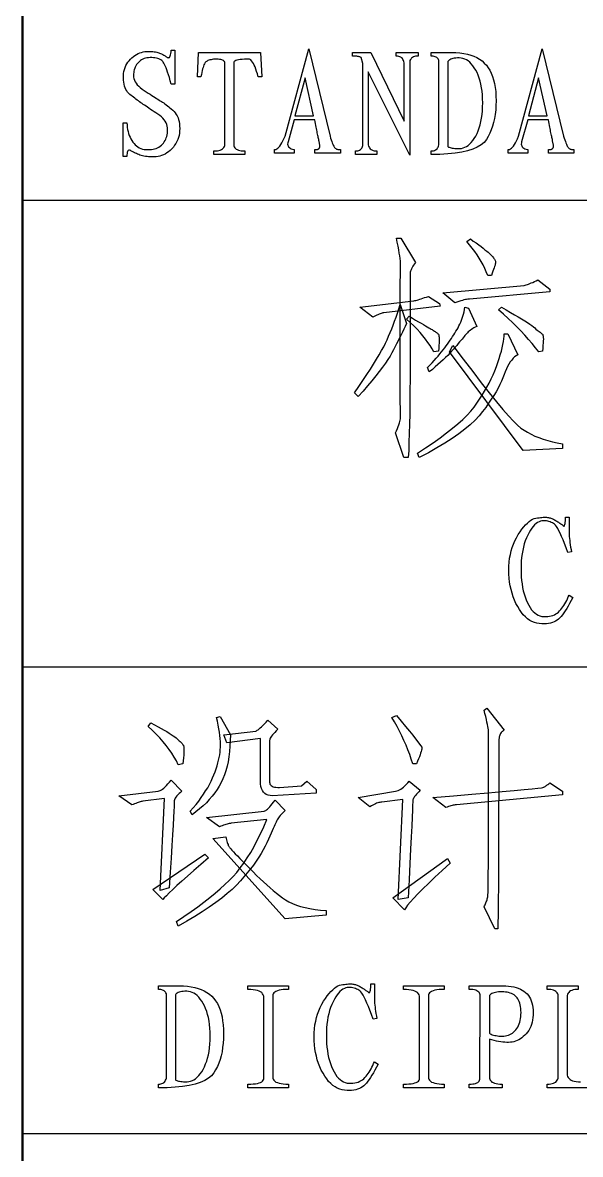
# Model space of a CAD drawing. Extents: x 0 to 420, y 0 to 297.
# Drawn here: x 235 to 242.16, y 16.74 to 31.29 of the extents above; entities that cross this region are included whole.
import ezdxf

# ---------------------------------------------------------------- set-up
doc = ezdxf.new("R2010")
doc.units = 0

msp = doc.modelspace()

# ---------------------------------------------------------------- linework, layer by layer
at = {"color": 7, "lineweight": 50}
msp.add_line((235, 5), (235, 47), dxfattribs=at)
at = {"color": 7, "lineweight": 25}
for p, q in [((303, 29), (235, 29)), ((303, 23), (235, 23)), ((303, 17), (235, 17))]:
    msp.add_line(p, q, dxfattribs=at)
for points in [[(236.915, 29.665), (236.895, 29.645), (236.874, 29.627), (236.852, 29.612), (236.83, 29.598), (236.808, 29.586), (236.785, 29.577), (236.762, 29.569), (236.738, 29.564), (236.714, 29.561), (236.689, 29.56), (236.664, 29.56), (236.641, 29.561), (236.618, 29.563), (236.597, 29.565), (236.577, 29.568), (236.557, 29.571), (236.539, 29.575), (236.521, 29.58), (236.505, 29.585), (236.49, 29.591), (236.475, 29.597), (236.462, 29.603), (236.449, 29.609), (236.437, 29.615), (236.425, 29.62), (236.415, 29.626), (236.405, 29.631), (236.396, 29.636), (236.388, 29.641), (236.38, 29.646), (236.374, 29.649), (236.367, 29.65), (236.362, 29.649), (236.357, 29.645), (236.352, 29.638), (236.348, 29.629), (236.344, 29.617), (236.342, 29.603), (236.339, 29.587), (236.337, 29.568), (236.29, 29.568), (236.29, 29.997), (236.337, 29.997), (236.34, 29.968), (236.343, 29.94), (236.348, 29.913), (236.354, 29.887), (236.361, 29.862), (236.369, 29.838), (236.379, 29.815), (236.39, 29.792), (236.402, 29.771), (236.415, 29.751), (236.43, 29.733), (236.446, 29.716), (236.462, 29.702), (236.48, 29.689), (236.498, 29.678), (236.518, 29.669), (236.539, 29.662), (236.56, 29.658), (236.583, 29.655), (236.607, 29.654), (236.631, 29.654), (236.653, 29.657), (236.675, 29.66), (236.695, 29.665), (236.714, 29.671), (236.732, 29.679), (236.75, 29.688), (236.766, 29.699), (236.781, 29.711), (236.794, 29.724), (236.807, 29.739), (236.818, 29.754), (236.828, 29.77), (236.837, 29.788), (236.844, 29.806), (236.85, 29.825), (236.855, 29.845), (236.858, 29.867), (236.86, 29.889), (236.861, 29.912), (236.86, 29.935), (236.856, 29.957), (236.85, 29.979), (236.841, 30), (236.83, 30.02), (236.816, 30.039), (236.8, 30.058), (236.781, 30.077), (236.76, 30.094), (236.736, 30.111), (236.711, 30.127), (236.688, 30.142), (236.665, 30.157), (236.643, 30.172), (236.622, 30.186), (236.603, 30.199), (236.584, 30.212), (236.566, 30.224), (236.549, 30.236), (236.533, 30.247), (236.517, 30.258), (236.501, 30.27), (236.486, 30.281), (236.47, 30.292), (236.455, 30.304), (236.439, 30.316), (236.423, 30.328), (236.408, 30.34), (236.392, 30.352), (236.376, 30.365), (236.362, 30.378), (236.348, 30.393), (236.336, 30.41), (236.326, 30.428), (236.317, 30.449), (236.309, 30.471), (236.303, 30.494), (236.299, 30.52), (236.296, 30.547), (236.294, 30.576), (236.295, 30.605), (236.297, 30.633), (236.301, 30.66), (236.307, 30.686), (236.315, 30.71), (236.325, 30.734), (236.337, 30.757), (236.351, 30.778), (236.366, 30.798), (236.384, 30.818), (236.403, 30.836), (236.422, 30.852), (236.442, 30.866), (236.462, 30.878), (236.483, 30.889), (236.504, 30.898), (236.525, 30.905), (236.547, 30.91), (236.569, 30.914), (236.591, 30.915), (236.613, 30.916), (236.634, 30.916), (236.654, 30.915), (236.672, 30.914), (236.69, 30.912), (236.706, 30.91), (236.721, 30.907), (236.735, 30.904), (236.748, 30.9), (236.759, 30.896), (236.77, 30.891), (236.781, 30.886), (236.791, 30.881), (236.801, 30.876), (236.811, 30.87), (236.821, 30.865), (236.83, 30.859), (236.839, 30.853), (236.848, 30.847), (236.857, 30.841), (236.865, 30.837), (236.873, 30.835), (236.879, 30.837), (236.886, 30.841), (236.891, 30.849), (236.896, 30.86), (236.9, 30.874), (236.903, 30.891), (236.906, 30.912), (236.908, 30.935), (236.955, 30.935), (236.955, 30.497), (236.908, 30.497), (236.895, 30.541), (236.884, 30.581), (236.872, 30.618), (236.861, 30.651), (236.851, 30.681), (236.841, 30.707), (236.832, 30.73), (236.823, 30.75), (236.814, 30.766), (236.806, 30.779), (236.798, 30.789), (236.788, 30.799), (236.776, 30.807), (236.764, 30.814), (236.749, 30.821), (236.734, 30.826), (236.717, 30.83), (236.699, 30.834), (236.679, 30.836), (236.658, 30.837), (236.636, 30.837), (236.616, 30.836), (236.596, 30.833), (236.578, 30.829), (236.56, 30.824), (236.543, 30.817), (236.527, 30.808), (236.513, 30.799), (236.499, 30.787), (236.486, 30.775), (236.474, 30.761), (236.463, 30.747), (236.454, 30.732), (236.446, 30.716), (236.439, 30.7), (236.433, 30.682), (236.429, 30.665), (236.426, 30.646), (236.424, 30.627), (236.423, 30.607), (236.425, 30.587), (236.429, 30.567), (236.436, 30.547), (236.445, 30.527), (236.457, 30.508), (236.472, 30.489), (236.49, 30.47), (236.511, 30.452), (236.534, 30.433), (236.56, 30.415), (236.587, 30.398), (236.612, 30.381), (236.636, 30.366), (236.659, 30.351), (236.68, 30.337), (236.7, 30.324), (236.719, 30.313), (236.736, 30.302), (236.752, 30.292), (236.767, 30.283), (236.781, 30.274), (236.796, 30.264), (236.811, 30.254), (236.826, 30.243), (236.842, 30.231), (236.858, 30.218), (236.875, 30.205), (236.892, 30.191), (236.909, 30.177), (236.927, 30.162), (236.944, 30.145), (236.96, 30.127), (236.973, 30.108), (236.985, 30.087), (236.995, 30.064), (237.003, 30.04), (237.009, 30.014), (237.013, 29.987), (237.016, 29.958), (237.017, 29.927), (237.016, 29.896), (237.013, 29.867), (237.008, 29.838), (237.001, 29.81), (236.992, 29.784), (236.98, 29.758), (236.967, 29.733), (236.952, 29.71), (236.935, 29.687)], [(237.915, 30.818), (237.88, 30.817), (237.847, 30.816), (237.818, 30.814), (237.793, 30.812), (237.771, 30.808), (237.752, 30.804), (237.737, 30.799), (237.725, 30.793), (237.717, 30.786), (237.712, 30.779), (237.712, 29.701), (237.717, 29.689), (237.723, 29.678), (237.732, 29.669), (237.742, 29.661), (237.755, 29.654), (237.77, 29.648), (237.788, 29.644), (237.807, 29.641), (237.829, 29.639), (237.853, 29.638), (237.853, 29.591), (237.455, 29.591), (237.455, 29.638), (237.478, 29.639), (237.5, 29.641), (237.52, 29.644), (237.537, 29.649), (237.552, 29.656), (237.565, 29.663), (237.576, 29.673), (237.585, 29.683), (237.591, 29.695), (237.595, 29.708), (237.595, 30.779), (237.591, 30.786), (237.585, 30.793), (237.577, 30.799), (237.568, 30.804), (237.556, 30.808), (237.543, 30.812), (237.527, 30.814), (237.51, 30.816), (237.491, 30.817), (237.47, 30.818), (237.452, 30.816), (237.435, 30.814), (237.42, 30.811), (237.405, 30.807), (237.392, 30.803), (237.38, 30.799), (237.37, 30.793), (237.36, 30.788), (237.352, 30.782), (237.345, 30.775), (237.339, 30.767), (237.333, 30.756), (237.327, 30.743), (237.321, 30.729), (237.316, 30.711), (237.31, 30.692), (237.305, 30.67), (237.3, 30.646), (237.295, 30.62), (237.29, 30.591), (237.244, 30.591), (237.259, 30.904), (238.056, 30.904), (238.072, 30.591), (238.025, 30.591), (238.015, 30.627), (238.005, 30.66), (237.995, 30.69), (237.985, 30.717), (237.974, 30.742), (237.963, 30.763), (237.952, 30.781), (237.94, 30.796), (237.928, 30.808)], [(238.814, 29.724), (238.812, 29.732), (238.81, 29.741), (238.809, 29.751), (238.806, 29.761), (238.804, 29.772), (238.802, 29.784), (238.799, 29.796), (238.796, 29.809), (238.794, 29.823), (238.79, 29.837), (238.787, 29.853), (238.784, 29.869), (238.78, 29.886), (238.777, 29.905), (238.773, 29.924), (238.769, 29.945), (238.765, 29.966), (238.76, 29.989), (238.756, 30.012), (238.751, 30.037), (238.486, 30.037), (238.408, 29.755), (238.404, 29.74), (238.403, 29.726), (238.405, 29.713), (238.409, 29.702), (238.415, 29.691), (238.425, 29.681), (238.436, 29.673), (238.45, 29.665), (238.467, 29.659), (238.486, 29.654), (238.486, 29.607), (238.236, 29.607), (238.236, 29.654), (238.25, 29.657), (238.264, 29.663), (238.277, 29.672), (238.291, 29.685), (238.304, 29.701), (238.317, 29.719), (238.33, 29.741), (238.343, 29.766), (238.356, 29.794), (238.369, 29.826), (238.673, 30.951), (238.947, 29.826), (238.954, 29.802), (238.962, 29.78), (238.969, 29.76), (238.975, 29.742), (238.982, 29.726), (238.988, 29.712), (238.994, 29.7), (238.999, 29.691), (239.004, 29.683), (239.009, 29.677), (239.014, 29.673), (239.02, 29.669), (239.025, 29.665), (239.032, 29.662), (239.038, 29.66), (239.046, 29.657), (239.053, 29.656), (239.062, 29.655), (239.07, 29.654), (239.08, 29.654), (239.08, 29.607), (238.751, 29.607), (238.751, 29.654), (238.759, 29.654), (238.766, 29.654), (238.773, 29.655), (238.779, 29.656), (238.785, 29.658), (238.79, 29.659), (238.795, 29.661), (238.799, 29.664), (238.803, 29.666), (238.806, 29.669), (238.809, 29.673), (238.811, 29.677), (238.813, 29.681), (238.815, 29.686), (238.816, 29.691), (238.816, 29.697), (238.816, 29.703), (238.816, 29.709), (238.815, 29.716)], [(239.369, 30.763), (239.345, 30.841), (239.338, 30.844), (239.331, 30.847), (239.322, 30.849), (239.313, 30.851), (239.302, 30.853), (239.291, 30.854), (239.278, 30.855), (239.265, 30.856), (239.251, 30.857), (239.236, 30.857), (239.236, 30.904), (239.47, 30.904), (239.9, 30.021), (239.9, 30.771), (239.896, 30.787), (239.891, 30.802), (239.884, 30.815), (239.876, 30.826), (239.867, 30.835), (239.856, 30.843), (239.843, 30.849), (239.83, 30.853), (239.815, 30.856), (239.798, 30.857), (239.798, 30.904), (240.08, 30.904), (240.08, 30.857), (240.062, 30.856), (240.045, 30.854), (240.03, 30.85), (240.017, 30.846), (240.005, 30.839), (239.995, 30.832), (239.987, 30.822), (239.98, 30.812), (239.974, 30.8), (239.97, 30.787), (239.97, 29.583), (239.439, 30.654), (239.439, 29.716), (239.443, 29.701), (239.448, 29.688), (239.455, 29.676), (239.464, 29.666), (239.474, 29.658), (239.486, 29.651), (239.499, 29.645), (239.514, 29.641), (239.53, 29.639), (239.548, 29.638), (239.548, 29.591), (239.275, 29.591), (239.275, 29.638), (239.29, 29.639), (239.304, 29.641), (239.316, 29.644), (239.327, 29.649), (239.337, 29.656), (239.346, 29.663), (239.354, 29.673), (239.36, 29.683), (239.365, 29.695), (239.369, 29.708)], [(240.244, 29.638), (240.26, 29.639), (240.275, 29.641), (240.289, 29.645), (240.301, 29.651), (240.312, 29.658), (240.321, 29.666), (240.329, 29.676), (240.336, 29.688), (240.341, 29.701), (240.345, 29.716), (240.345, 30.802), (240.34, 30.813), (240.334, 30.822), (240.326, 30.83), (240.318, 30.837), (240.308, 30.843), (240.297, 30.848), (240.286, 30.852), (240.273, 30.855), (240.259, 30.856), (240.244, 30.857), (240.244, 30.904), (240.564, 30.904), (240.616, 30.899), (240.665, 30.892), (240.711, 30.882), (240.754, 30.87), (240.794, 30.855), (240.832, 30.837), (240.867, 30.817), (240.899, 30.794), (240.928, 30.768), (240.955, 30.74), (240.978, 30.708), (241, 30.674), (241.018, 30.636), (241.035, 30.595), (241.048, 30.551), (241.06, 30.504), (241.068, 30.453), (241.075, 30.4), (241.078, 30.343), (241.08, 30.283), (241.078, 30.222), (241.075, 30.164), (241.068, 30.108), (241.06, 30.054), (241.048, 30.003), (241.035, 29.954), (241.018, 29.908), (241, 29.864), (240.978, 29.822), (240.955, 29.783), (240.925, 29.746), (240.886, 29.714), (240.838, 29.685), (240.781, 29.66), (240.714, 29.639), (240.639, 29.622), (240.554, 29.608), (240.46, 29.599), (240.356, 29.593), (240.244, 29.591)], [(241.814, 29.724), (241.812, 29.732), (241.81, 29.741), (241.809, 29.751), (241.806, 29.761), (241.804, 29.772), (241.802, 29.784), (241.799, 29.796), (241.796, 29.809), (241.794, 29.823), (241.79, 29.837), (241.787, 29.853), (241.784, 29.869), (241.78, 29.886), (241.777, 29.905), (241.773, 29.924), (241.769, 29.945), (241.765, 29.966), (241.76, 29.989), (241.756, 30.012), (241.751, 30.037), (241.486, 30.037), (241.408, 29.755), (241.404, 29.74), (241.403, 29.726), (241.405, 29.713), (241.409, 29.702), (241.415, 29.691), (241.425, 29.681), (241.436, 29.673), (241.45, 29.665), (241.467, 29.659), (241.486, 29.654), (241.486, 29.607), (241.236, 29.607), (241.236, 29.654), (241.25, 29.657), (241.264, 29.663), (241.277, 29.672), (241.291, 29.685), (241.304, 29.701), (241.317, 29.719), (241.33, 29.741), (241.343, 29.766), (241.356, 29.794), (241.369, 29.826), (241.673, 30.951), (241.947, 29.826), (241.954, 29.802), (241.962, 29.78), (241.969, 29.76), (241.975, 29.742), (241.982, 29.726), (241.988, 29.712), (241.994, 29.7), (241.999, 29.691), (242.004, 29.683), (242.009, 29.677), (242.014, 29.673), (242.02, 29.669), (242.025, 29.665), (242.032, 29.662), (242.038, 29.66), (242.046, 29.657), (242.053, 29.656), (242.062, 29.655), (242.07, 29.654), (242.08, 29.654), (242.08, 29.607), (241.751, 29.607), (241.751, 29.654), (241.759, 29.654), (241.766, 29.654), (241.773, 29.655), (241.779, 29.656), (241.785, 29.658), (241.79, 29.659), (241.795, 29.661), (241.799, 29.664), (241.803, 29.666), (241.806, 29.669), (241.809, 29.673), (241.811, 29.677), (241.813, 29.681), (241.815, 29.686), (241.816, 29.691), (241.816, 29.697), (241.816, 29.703), (241.816, 29.709), (241.815, 29.716)], [(240.462, 29.693), (240.469, 29.688), (240.478, 29.684), (240.489, 29.681), (240.501, 29.678), (240.515, 29.675), (240.531, 29.673), (240.548, 29.671), (240.567, 29.67), (240.588, 29.67), (240.611, 29.669), (240.634, 29.671), (240.657, 29.676), (240.679, 29.684), (240.7, 29.695), (240.721, 29.709), (240.742, 29.727), (240.761, 29.748), (240.781, 29.772), (240.8, 29.799), (240.818, 29.829), (240.835, 29.863), (240.85, 29.898), (240.864, 29.935), (240.875, 29.974), (240.885, 30.016), (240.893, 30.06), (240.9, 30.105), (240.904, 30.153), (240.907, 30.203), (240.908, 30.255), (240.907, 30.307), (240.904, 30.357), (240.9, 30.405), (240.893, 30.45), (240.885, 30.494), (240.875, 30.535), (240.864, 30.574), (240.85, 30.61), (240.835, 30.645), (240.818, 30.677), (240.8, 30.707), (240.781, 30.733), (240.761, 30.757), (240.741, 30.777), (240.72, 30.794), (240.699, 30.808), (240.677, 30.819), (240.654, 30.827), (240.631, 30.832), (240.607, 30.833), (240.584, 30.833), (240.562, 30.832), (240.543, 30.829), (240.526, 30.826), (240.51, 30.822), (240.497, 30.817), (240.485, 30.81), (240.476, 30.803), (240.468, 30.795), (240.462, 30.787)], [(238.736, 30.091), (238.626, 30.576), (238.494, 30.091)], [(241.736, 30.091), (241.626, 30.576), (241.494, 30.091)], [(240.046, 28.202), (240.033, 28.186), (240.021, 28.17), (240.01, 28.154), (240.001, 28.138), (239.993, 28.123), (239.987, 28.108), (239.982, 28.093), (239.978, 28.078), (239.976, 28.064), (239.976, 28.05), (239.976, 28.027), (239.976, 27.988), (239.976, 27.931), (239.976, 27.858), (239.976, 27.767), (239.976, 27.659), (239.976, 27.535), (239.976, 27.393), (239.976, 27.235), (239.976, 27.059), (239.975, 26.88), (239.975, 26.711), (239.974, 26.55), (239.972, 26.399), (239.97, 26.258), (239.967, 26.126), (239.964, 26.004), (239.961, 25.891), (239.957, 25.788), (239.952, 25.694), (239.894, 25.694), (239.788, 26.011), (239.801, 26.04), (239.813, 26.068), (239.823, 26.094), (239.832, 26.118), (239.839, 26.14), (239.845, 26.16), (239.849, 26.178), (239.852, 26.194), (239.853, 26.209), (239.853, 26.222), (239.851, 26.242), (239.85, 26.279), (239.85, 26.332), (239.849, 26.403), (239.848, 26.49), (239.848, 26.594), (239.847, 26.714), (239.847, 26.852), (239.847, 27.006), (239.847, 27.177), (239.847, 27.348), (239.847, 27.503), (239.847, 27.641), (239.848, 27.764), (239.848, 27.87), (239.849, 27.959), (239.85, 28.033), (239.85, 28.09), (239.851, 28.131), (239.853, 28.155), (239.853, 28.174), (239.852, 28.196), (239.85, 28.222), (239.847, 28.253), (239.842, 28.287), (239.836, 28.325), (239.829, 28.368), (239.821, 28.414), (239.811, 28.464), (239.8, 28.518), (239.858, 28.518)], [(240.972, 28.038), (240.954, 28.082), (240.935, 28.127), (240.913, 28.171), (240.889, 28.214), (240.863, 28.258), (240.835, 28.301), (240.805, 28.344), (240.773, 28.387), (240.739, 28.429), (240.702, 28.472), (240.749, 28.507), (240.787, 28.479), (240.823, 28.454), (240.856, 28.43), (240.886, 28.407), (240.913, 28.387), (240.937, 28.368), (240.959, 28.35), (240.978, 28.334), (240.994, 28.32), (241.007, 28.308), (241.018, 28.296), (241.028, 28.285), (241.037, 28.274), (241.045, 28.264), (241.052, 28.255), (241.058, 28.246), (241.063, 28.237), (241.067, 28.229), (241.07, 28.221), (241.071, 28.214), (241.072, 28.206), (241.071, 28.196), (241.069, 28.183), (241.066, 28.169), (241.061, 28.152), (241.055, 28.134), (241.048, 28.113), (241.039, 28.09), (241.03, 28.065), (241.019, 28.038)], [(241.616, 27.979), (241.769, 27.862), (241.769, 27.827), (240.737, 27.733), (240.727, 27.733), (240.715, 27.731), (240.701, 27.729), (240.685, 27.726), (240.667, 27.722), (240.647, 27.716), (240.626, 27.71), (240.602, 27.703), (240.577, 27.695), (240.55, 27.686), (240.397, 27.815), (241.44, 27.909), (241.453, 27.912), (241.466, 27.916), (241.481, 27.92), (241.497, 27.926), (241.514, 27.933), (241.532, 27.94), (241.551, 27.948), (241.572, 27.958), (241.593, 27.968)], [(239.308, 26.479), (239.261, 26.526), (239.317, 26.609), (239.37, 26.687), (239.42, 26.761), (239.465, 26.831), (239.507, 26.897), (239.545, 26.959), (239.579, 27.016), (239.61, 27.07), (239.636, 27.12), (239.659, 27.165), (239.68, 27.209), (239.7, 27.254), (239.72, 27.301), (239.74, 27.349), (239.759, 27.398), (239.777, 27.448), (239.795, 27.5), (239.813, 27.553), (239.83, 27.607), (239.847, 27.663), (239.929, 27.417), (239.912, 27.382), (239.895, 27.346), (239.877, 27.309), (239.859, 27.273), (239.841, 27.235), (239.822, 27.198), (239.802, 27.159), (239.782, 27.121), (239.762, 27.082), (239.741, 27.042), (239.718, 27), (239.69, 26.956), (239.658, 26.908), (239.621, 26.856), (239.58, 26.802), (239.535, 26.744), (239.484, 26.683), (239.43, 26.618), (239.371, 26.55)], [(240.022, 27.71), (240.035, 27.713), (240.049, 27.716), (240.064, 27.72), (240.081, 27.725), (240.099, 27.73), (240.118, 27.737), (240.139, 27.744), (240.161, 27.751), (240.185, 27.759), (240.21, 27.768), (240.351, 27.675), (240.362, 27.64), (239.636, 27.558), (239.626, 27.555), (239.615, 27.551), (239.603, 27.547), (239.591, 27.543), (239.577, 27.537), (239.563, 27.531), (239.547, 27.524), (239.531, 27.516), (239.513, 27.508), (239.495, 27.499), (239.331, 27.628)], [(240.28, 27.054), (240.258, 27.094), (240.232, 27.134), (240.204, 27.175), (240.173, 27.217), (240.14, 27.259), (240.103, 27.301), (240.064, 27.344), (240.022, 27.387), (239.977, 27.431), (239.929, 27.476), (239.964, 27.511), (240.007, 27.486), (240.046, 27.463), (240.083, 27.442), (240.116, 27.423), (240.146, 27.405), (240.172, 27.39), (240.195, 27.376), (240.215, 27.364), (240.232, 27.355), (240.245, 27.347), (240.257, 27.34), (240.267, 27.333), (240.278, 27.327), (240.287, 27.32), (240.296, 27.314), (240.305, 27.309), (240.313, 27.303), (240.32, 27.298), (240.327, 27.293), (240.333, 27.288), (240.338, 27.282), (240.343, 27.272), (240.346, 27.258), (240.348, 27.241), (240.349, 27.221), (240.349, 27.197), (240.348, 27.169), (240.346, 27.138), (240.343, 27.103), (240.339, 27.065)], [(240.831, 27.382), (240.813, 27.372), (240.795, 27.363), (240.779, 27.353), (240.764, 27.342), (240.749, 27.332), (240.735, 27.321), (240.723, 27.31), (240.711, 27.299), (240.7, 27.288), (240.69, 27.276), (240.68, 27.264), (240.669, 27.25), (240.657, 27.235), (240.643, 27.218), (240.627, 27.2), (240.611, 27.181), (240.593, 27.16), (240.574, 27.138), (240.554, 27.114), (240.532, 27.089), (240.509, 27.063), (240.484, 27.036), (240.458, 27.008), (240.429, 26.98), (240.399, 26.951), (240.367, 26.921), (240.333, 26.891), (240.298, 26.86), (240.261, 26.828), (240.222, 26.796), (240.198, 26.854), (240.228, 26.885), (240.257, 26.914), (240.284, 26.943), (240.31, 26.972), (240.335, 26.999), (240.358, 27.027), (240.38, 27.053), (240.401, 27.079), (240.42, 27.105), (240.439, 27.13), (240.456, 27.154), (240.473, 27.179), (240.489, 27.203), (240.505, 27.226), (240.521, 27.25), (240.536, 27.273), (240.55, 27.296), (240.564, 27.319), (240.578, 27.342), (240.591, 27.364), (240.603, 27.387), (240.615, 27.41), (240.626, 27.435), (240.636, 27.46), (240.645, 27.486), (240.653, 27.513), (240.661, 27.54), (240.668, 27.569), (240.674, 27.598), (240.679, 27.628), (240.726, 27.616)], [(241.147, 27.628), (241.209, 27.594), (241.265, 27.562), (241.317, 27.531), (241.365, 27.503), (241.408, 27.477), (241.447, 27.453), (241.481, 27.431), (241.511, 27.41), (241.537, 27.392), (241.558, 27.376), (241.576, 27.361), (241.592, 27.348), (241.608, 27.335), (241.621, 27.324), (241.634, 27.314), (241.645, 27.306), (241.654, 27.298), (241.663, 27.292), (241.669, 27.286), (241.675, 27.282), (241.679, 27.277), (241.682, 27.268), (241.685, 27.255), (241.686, 27.239), (241.687, 27.219), (241.686, 27.196), (241.685, 27.169), (241.682, 27.138), (241.679, 27.103), (241.675, 27.065), (241.628, 27.054), (241.587, 27.108), (241.544, 27.161), (241.498, 27.215), (241.45, 27.269), (241.399, 27.323), (241.347, 27.377), (241.292, 27.431), (241.234, 27.485), (241.174, 27.539), (241.112, 27.593)], [(240.907, 26.286), (240.862, 26.231), (240.809, 26.174), (240.748, 26.117), (240.679, 26.059), (240.601, 26), (240.516, 25.941), (240.422, 25.88), (240.32, 25.819), (240.211, 25.757), (240.093, 25.694), (240.069, 25.753), (240.174, 25.82), (240.271, 25.885), (240.361, 25.949), (240.444, 26.011), (240.521, 26.071), (240.59, 26.129), (240.652, 26.186), (240.707, 26.24), (240.755, 26.293), (240.796, 26.345), (240.833, 26.395), (240.867, 26.446), (240.901, 26.497), (240.932, 26.549), (240.961, 26.601), (240.989, 26.653), (241.015, 26.706), (241.04, 26.759), (241.062, 26.812), (241.083, 26.866), (241.102, 26.919), (241.119, 26.969), (241.134, 27.017), (241.147, 27.063), (241.158, 27.106), (241.167, 27.147), (241.174, 27.186), (241.179, 27.222), (241.182, 27.256), (241.183, 27.288), (241.23, 27.288), (241.358, 27.018), (241.338, 27.005), (241.318, 26.989), (241.298, 26.971), (241.28, 26.949), (241.262, 26.925), (241.245, 26.898), (241.228, 26.868), (241.212, 26.835), (241.197, 26.799), (241.183, 26.761), (241.167, 26.72), (241.149, 26.678), (241.128, 26.634), (241.105, 26.589), (241.079, 26.542), (241.05, 26.494), (241.018, 26.444), (240.984, 26.393), (240.947, 26.34)], [(240.526, 27.136), (240.657, 26.961), (240.779, 26.801), (240.89, 26.656), (240.992, 26.527), (241.085, 26.413), (241.167, 26.315), (241.24, 26.232), (241.303, 26.164), (241.356, 26.112), (241.399, 26.075), (241.44, 26.047), (241.483, 26.02), (241.529, 25.995), (241.578, 25.972), (241.629, 25.951), (241.684, 25.931), (241.742, 25.913), (241.803, 25.897), (241.866, 25.883), (241.933, 25.87), (241.933, 25.811), (241.429, 25.788), (240.48, 27.054)], [(241.244, 24.247), (241.245, 24.3), (241.248, 24.351), (241.254, 24.4), (241.263, 24.448), (241.274, 24.495), (241.287, 24.539), (241.303, 24.583), (241.321, 24.625), (241.342, 24.665), (241.365, 24.704), (241.389, 24.741), (241.412, 24.774), (241.436, 24.804), (241.459, 24.83), (241.482, 24.853), (241.504, 24.872), (241.527, 24.888), (241.548, 24.901), (241.57, 24.91), (241.591, 24.915), (241.612, 24.919), (241.631, 24.922), (241.65, 24.924), (241.667, 24.926), (241.684, 24.927), (241.7, 24.928), (241.714, 24.927), (241.727, 24.927), (241.74, 24.925), (241.751, 24.923), (241.762, 24.921), (241.773, 24.918), (241.784, 24.914), (241.795, 24.91), (241.806, 24.906), (241.817, 24.901), (241.828, 24.895), (241.839, 24.889), (241.85, 24.883), (241.861, 24.876), (241.871, 24.869), (241.882, 24.863), (241.891, 24.856), (241.9, 24.85), (241.909, 24.844), (241.917, 24.838), (241.924, 24.833), (241.931, 24.828), (241.937, 24.823), (241.943, 24.818), (241.948, 24.815), (241.953, 24.815), (241.957, 24.818), (241.96, 24.824), (241.963, 24.833), (241.966, 24.846), (241.968, 24.862), (241.969, 24.88), (241.97, 24.902), (241.97, 24.927), (242.017, 24.927), (242.017, 24.911), (242.017, 24.895), (242.017, 24.878), (242.017, 24.861), (242.017, 24.843), (242.017, 24.825), (242.017, 24.806), (242.017, 24.787), (242.017, 24.768), (242.017, 24.747), (242.017, 24.727), (242.018, 24.704), (242.02, 24.681), (242.022, 24.656), (242.025, 24.63), (242.028, 24.603), (242.032, 24.575), (242.037, 24.545), (242.042, 24.514), (242.048, 24.482), (242.001, 24.474), (241.98, 24.534), (241.96, 24.589), (241.94, 24.638), (241.921, 24.682), (241.904, 24.721), (241.887, 24.755), (241.871, 24.783), (241.856, 24.807), (241.842, 24.825), (241.83, 24.837), (241.817, 24.847), (241.803, 24.855), (241.789, 24.862), (241.774, 24.869), (241.758, 24.873), (241.742, 24.877), (241.725, 24.88), (241.707, 24.881), (241.689, 24.881), (241.669, 24.88), (241.65, 24.877), (241.631, 24.87), (241.612, 24.86), (241.593, 24.847), (241.575, 24.83), (241.556, 24.81), (241.538, 24.787), (241.521, 24.76), (241.503, 24.73), (241.486, 24.697), (241.469, 24.661), (241.455, 24.623), (241.442, 24.584), (241.431, 24.543), (241.421, 24.5), (241.414, 24.456), (241.408, 24.41), (241.403, 24.363), (241.401, 24.314), (241.4, 24.263), (241.401, 24.212), (241.403, 24.163), (241.407, 24.116), (241.413, 24.07), (241.42, 24.026), (241.429, 23.983), (241.44, 23.942), (241.452, 23.903), (241.466, 23.865), (241.482, 23.829), (241.499, 23.796), (241.517, 23.766), (241.535, 23.739), (241.555, 23.716), (241.576, 23.697), (241.597, 23.68), (241.62, 23.668), (241.643, 23.658), (241.667, 23.652), (241.693, 23.65), (241.718, 23.65), (241.742, 23.652), (241.765, 23.655), (241.787, 23.66), (241.808, 23.666), (241.828, 23.675), (241.846, 23.685), (241.864, 23.696), (241.881, 23.709), (241.896, 23.724), (241.91, 23.74), (241.925, 23.757), (241.938, 23.775), (241.951, 23.794), (241.963, 23.814), (241.975, 23.835), (241.986, 23.856), (241.997, 23.879), (242.007, 23.903), (242.017, 23.927), (242.064, 23.896), (242.044, 23.857), (242.024, 23.82), (242.005, 23.786), (241.986, 23.754), (241.967, 23.725), (241.949, 23.699), (241.931, 23.675), (241.914, 23.653), (241.897, 23.635), (241.88, 23.619), (241.863, 23.605), (241.844, 23.592), (241.824, 23.582), (241.802, 23.574), (241.778, 23.567), (241.752, 23.562), (241.725, 23.559), (241.697, 23.557), (241.666, 23.558), (241.634, 23.56), (241.602, 23.565), (241.571, 23.574), (241.54, 23.586), (241.511, 23.602), (241.483, 23.622), (241.456, 23.646), (241.429, 23.674), (241.404, 23.705), (241.38, 23.74), (241.357, 23.779), (241.335, 23.82), (241.316, 23.862), (241.299, 23.906), (241.284, 23.951), (241.272, 23.997), (241.262, 24.045), (241.254, 24.094), (241.248, 24.144), (241.245, 24.195)], [(241.183, 22.19), (241.171, 22.183), (241.161, 22.175), (241.152, 22.167), (241.144, 22.158), (241.137, 22.148), (241.131, 22.138), (241.126, 22.127), (241.123, 22.115), (241.12, 22.103), (241.118, 22.091), (241.117, 22.068), (241.116, 22.027), (241.115, 21.966), (241.114, 21.886), (241.114, 21.788), (241.113, 21.67), (241.113, 21.533), (241.113, 21.376), (241.112, 21.201), (241.112, 21.007), (241.112, 20.81), (241.112, 20.626), (241.111, 20.455), (241.11, 20.298), (241.109, 20.154), (241.108, 20.024), (241.107, 19.907), (241.105, 19.803), (241.103, 19.713), (241.101, 19.636), (241.065, 19.636), (240.925, 19.917), (240.932, 19.931), (240.938, 19.945), (240.944, 19.958), (240.949, 19.971), (240.954, 19.984), (240.959, 19.997), (240.963, 20.01), (240.966, 20.022), (240.969, 20.034), (240.972, 20.046), (240.974, 20.067), (240.976, 20.107), (240.978, 20.165), (240.979, 20.243), (240.98, 20.339), (240.982, 20.454), (240.982, 20.587), (240.983, 20.74), (240.983, 20.911), (240.983, 21.101), (240.983, 21.29), (240.983, 21.462), (240.983, 21.614), (240.983, 21.748), (240.983, 21.864), (240.983, 21.96), (240.983, 22.039), (240.983, 22.098), (240.983, 22.139), (240.983, 22.161), (240.983, 22.176), (240.981, 22.193), (240.978, 22.214), (240.974, 22.238), (240.969, 22.265), (240.962, 22.295), (240.955, 22.329), (240.946, 22.365), (240.936, 22.405), (240.925, 22.448), (240.96, 22.472)], [(236.97, 22.091), (236.984, 22.078), (236.998, 22.066), (237.01, 22.055), (237.021, 22.045), (237.031, 22.035), (237.04, 22.026), (237.048, 22.018), (237.054, 22.01), (237.059, 22.003), (237.064, 21.997), (237.067, 21.989), (237.069, 21.978), (237.07, 21.963), (237.071, 21.944), (237.071, 21.922), (237.07, 21.896), (237.068, 21.867), (237.065, 21.834), (237.062, 21.797), (237.058, 21.757), (236.999, 21.745), (236.974, 21.794), (236.946, 21.843), (236.915, 21.893), (236.881, 21.942), (236.844, 21.991), (236.804, 22.04), (236.76, 22.09), (236.714, 22.139), (236.665, 22.188), (236.612, 22.237), (236.647, 22.284), (236.695, 22.259), (236.739, 22.235), (236.78, 22.213), (236.817, 22.191), (236.851, 22.171), (236.882, 22.153), (236.909, 22.135), (236.932, 22.119), (236.953, 22.104)], [(237.55, 21.517), (237.525, 21.471), (237.497, 21.427), (237.467, 21.383), (237.434, 21.34), (237.397, 21.298), (237.359, 21.257), (237.317, 21.217), (237.272, 21.177), (237.225, 21.138), (237.175, 21.101), (237.151, 21.147), (237.19, 21.192), (237.227, 21.236), (237.261, 21.279), (237.293, 21.323), (237.323, 21.366), (237.35, 21.408), (237.376, 21.45), (237.399, 21.492), (237.42, 21.534), (237.439, 21.575), (237.455, 21.616), (237.471, 21.655), (237.484, 21.694), (237.497, 21.732), (237.507, 21.768), (237.517, 21.804), (237.524, 21.839), (237.53, 21.873), (237.535, 21.906), (237.538, 21.938), (237.54, 21.971), (237.54, 22.006), (237.539, 22.042), (237.536, 22.081), (237.532, 22.122), (237.527, 22.164), (237.52, 22.209), (237.512, 22.255), (237.502, 22.304), (237.491, 22.354), (237.538, 22.366), (237.667, 22.132), (237.666, 22.056), (237.662, 21.983), (237.656, 21.914), (237.648, 21.848), (237.638, 21.785), (237.625, 21.725), (237.61, 21.668), (237.592, 21.614), (237.572, 21.564)], [(238.769, 21.429), (238.769, 21.382), (238.206, 21.347), (238.177, 21.348), (238.151, 21.354), (238.128, 21.363), (238.109, 21.377), (238.092, 21.393), (238.078, 21.414), (238.067, 21.438), (238.06, 21.467), (238.055, 21.498), (238.054, 21.534), (238.054, 22.085), (237.62, 22.026), (237.585, 22.132), (237.995, 22.179), (238.003, 22.182), (238.012, 22.188), (238.024, 22.196), (238.036, 22.207), (238.051, 22.22), (238.067, 22.235), (238.085, 22.252), (238.104, 22.272), (238.125, 22.295), (238.147, 22.319), (238.276, 22.202), (238.256, 22.182), (238.238, 22.162), (238.223, 22.145), (238.209, 22.128), (238.197, 22.113), (238.188, 22.099), (238.18, 22.086), (238.175, 22.075), (238.172, 22.064), (238.171, 22.056), (238.171, 22.043), (238.171, 22.021), (238.171, 21.99), (238.171, 21.951), (238.171, 21.902), (238.171, 21.844), (238.171, 21.777), (238.171, 21.701), (238.171, 21.616), (238.171, 21.522), (238.172, 21.509), (238.176, 21.497), (238.183, 21.487), (238.192, 21.477), (238.203, 21.47), (238.217, 21.463), (238.234, 21.458), (238.253, 21.455), (238.275, 21.453), (238.3, 21.452), (238.581, 21.476), (238.651, 21.534)], [(239.8, 22.378), (239.862, 22.304), (239.918, 22.237), (239.967, 22.178), (240.01, 22.126), (240.046, 22.08), (240.075, 22.042), (240.098, 22.012), (240.115, 21.988), (240.125, 21.971), (240.128, 21.962), (240.127, 21.955), (240.125, 21.944), (240.122, 21.931), (240.117, 21.915), (240.11, 21.896), (240.103, 21.874), (240.094, 21.849), (240.083, 21.821), (240.071, 21.79), (240.058, 21.757), (240.011, 21.757), (239.991, 21.818), (239.97, 21.878), (239.947, 21.939), (239.923, 21.999), (239.897, 22.059), (239.869, 22.118), (239.839, 22.178), (239.808, 22.237), (239.776, 22.296), (239.741, 22.354)], [(236.237, 21.347), (236.741, 21.405), (236.753, 21.409), (236.767, 21.415), (236.781, 21.423), (236.796, 21.433), (236.812, 21.446), (236.828, 21.461), (236.846, 21.479), (236.865, 21.499), (236.885, 21.521), (236.905, 21.546), (237.046, 21.405), (237.026, 21.389), (237.008, 21.374), (236.993, 21.359), (236.979, 21.344), (236.968, 21.33), (236.959, 21.317), (236.953, 21.305), (236.948, 21.293), (236.946, 21.281), (236.946, 21.27), (236.947, 21.25), (236.946, 21.209), (236.943, 21.149), (236.939, 21.068), (236.933, 20.967), (236.926, 20.846), (236.917, 20.706), (236.907, 20.545), (236.895, 20.364), (236.882, 20.163), (236.765, 20.128), (236.823, 21.311), (236.542, 21.276), (236.532, 21.274), (236.521, 21.271), (236.51, 21.267), (236.497, 21.263), (236.483, 21.259), (236.469, 21.254), (236.453, 21.248), (236.437, 21.243), (236.42, 21.236), (236.401, 21.229)], [(239.823, 20.011), (239.882, 21.3), (239.612, 21.265), (239.6, 21.264), (239.587, 21.262), (239.574, 21.259), (239.56, 21.255), (239.545, 21.25), (239.529, 21.243), (239.513, 21.236), (239.496, 21.227), (239.478, 21.217), (239.46, 21.206), (239.308, 21.323), (239.788, 21.405), (239.805, 21.409), (239.821, 21.414), (239.838, 21.422), (239.856, 21.431), (239.873, 21.443), (239.891, 21.457), (239.909, 21.473), (239.927, 21.491), (239.945, 21.512), (239.964, 21.534), (240.105, 21.417), (240.087, 21.399), (240.071, 21.382), (240.057, 21.366), (240.045, 21.351), (240.034, 21.338), (240.026, 21.326), (240.019, 21.314), (240.015, 21.304), (240.012, 21.296), (240.011, 21.288), (240.01, 21.269), (240.008, 21.227), (240.005, 21.16), (240.001, 21.071), (239.996, 20.957), (239.99, 20.82), (239.982, 20.659), (239.973, 20.474), (239.963, 20.266), (239.952, 20.034)], [(241.933, 21.358), (240.573, 21.229), (240.563, 21.229), (240.553, 21.228), (240.541, 21.226), (240.528, 21.224), (240.515, 21.221), (240.5, 21.217), (240.485, 21.212), (240.468, 21.207), (240.451, 21.201), (240.433, 21.194), (240.269, 21.323), (240.532, 21.346), (240.768, 21.366), (240.976, 21.384), (241.158, 21.4), (241.313, 21.414), (241.441, 21.426), (241.541, 21.436), (241.615, 21.443), (241.661, 21.449), (241.681, 21.452), (241.687, 21.455), (241.694, 21.458), (241.701, 21.462), (241.709, 21.467), (241.717, 21.473), (241.726, 21.479), (241.736, 21.486), (241.746, 21.493), (241.757, 21.502), (241.769, 21.511), (241.933, 21.405)], [(238.136, 21.042), (237.679, 20.995), (237.667, 20.992), (237.654, 20.989), (237.64, 20.986), (237.626, 20.982), (237.611, 20.977), (237.596, 20.973), (237.579, 20.967), (237.562, 20.961), (237.545, 20.955), (237.526, 20.948), (237.362, 21.065), (238.101, 21.147), (238.11, 21.151), (238.121, 21.157), (238.133, 21.165), (238.146, 21.176), (238.159, 21.188), (238.174, 21.204), (238.189, 21.221), (238.206, 21.241), (238.223, 21.263), (238.241, 21.288), (238.37, 21.159), (238.352, 21.141), (238.336, 21.123), (238.321, 21.107), (238.307, 21.092), (238.295, 21.077), (238.285, 21.063), (238.276, 21.051), (238.269, 21.039), (238.263, 21.028), (238.259, 21.018), (238.254, 21.007), (238.248, 20.992), (238.24, 20.974), (238.231, 20.952), (238.219, 20.926), (238.206, 20.897), (238.191, 20.864), (238.174, 20.827), (238.156, 20.787), (238.136, 20.743), (238.113, 20.697), (238.088, 20.65), (238.061, 20.603), (238.031, 20.555), (237.998, 20.506), (237.963, 20.456), (237.925, 20.406), (237.885, 20.355), (237.842, 20.303), (237.796, 20.251), (237.746, 20.198), (237.689, 20.143), (237.626, 20.088), (237.556, 20.032), (237.48, 19.974), (237.397, 19.916), (237.307, 19.856), (237.211, 19.795), (237.108, 19.734), (236.999, 19.671), (236.976, 19.729), (237.071, 19.794), (237.162, 19.858), (237.248, 19.919), (237.328, 19.98), (237.403, 20.038), (237.473, 20.096), (237.538, 20.151), (237.598, 20.206), (237.653, 20.258), (237.702, 20.309), (237.749, 20.362), (237.795, 20.419), (237.84, 20.481), (237.884, 20.548), (237.928, 20.619), (237.971, 20.694), (238.013, 20.774), (238.055, 20.859), (238.096, 20.948)], [(238.335, 20.034), (238.374, 20.007), (238.417, 19.983), (238.464, 19.96), (238.515, 19.94), (238.569, 19.923), (238.627, 19.908), (238.689, 19.895), (238.755, 19.884), (238.824, 19.876), (238.897, 19.87), (238.897, 19.811), (238.37, 19.765), (237.444, 20.796), (237.608, 20.819), (237.613, 20.799), (237.618, 20.78), (237.622, 20.763), (237.627, 20.747), (237.632, 20.733), (237.637, 20.72), (237.641, 20.709), (237.646, 20.699), (237.651, 20.691), (237.655, 20.684), (237.662, 20.677), (237.673, 20.664), (237.688, 20.648), (237.708, 20.627), (237.731, 20.602), (237.759, 20.573), (237.791, 20.54), (237.828, 20.503), (237.868, 20.461), (237.913, 20.415), (237.96, 20.368), (238.005, 20.323), (238.05, 20.28), (238.093, 20.239), (238.136, 20.2), (238.177, 20.163), (238.218, 20.127), (238.258, 20.094), (238.297, 20.063)], [(237.339, 20.597), (237.386, 20.55), (237.287, 20.464), (237.197, 20.386), (237.116, 20.314), (237.045, 20.25), (236.981, 20.192), (236.927, 20.142), (236.882, 20.099), (236.846, 20.062), (236.818, 20.033), (236.8, 20.011), (236.671, 20.14)], [(240.491, 20.479), (240.388, 20.385), (240.295, 20.298), (240.212, 20.219), (240.139, 20.148), (240.075, 20.084), (240.022, 20.028), (239.978, 19.98), (239.944, 19.939), (239.92, 19.907), (239.905, 19.882), (239.753, 20.034), (240.456, 20.538)], [(238.744, 18.247), (238.745, 18.3), (238.748, 18.351), (238.754, 18.4), (238.763, 18.448), (238.774, 18.495), (238.787, 18.539), (238.803, 18.583), (238.821, 18.625), (238.842, 18.665), (238.865, 18.704), (238.889, 18.741), (238.912, 18.774), (238.936, 18.804), (238.959, 18.83), (238.982, 18.853), (239.004, 18.872), (239.027, 18.888), (239.048, 18.901), (239.07, 18.91), (239.091, 18.915), (239.112, 18.919), (239.131, 18.922), (239.15, 18.924), (239.167, 18.926), (239.184, 18.927), (239.2, 18.928), (239.214, 18.927), (239.227, 18.927), (239.24, 18.925), (239.251, 18.923), (239.262, 18.921), (239.273, 18.918), (239.284, 18.914), (239.295, 18.91), (239.306, 18.906), (239.317, 18.901), (239.328, 18.895), (239.339, 18.889), (239.35, 18.883), (239.361, 18.876), (239.371, 18.869), (239.382, 18.863), (239.391, 18.856), (239.4, 18.85), (239.409, 18.844), (239.417, 18.838), (239.424, 18.833), (239.431, 18.828), (239.437, 18.823), (239.443, 18.818), (239.448, 18.815), (239.453, 18.815), (239.457, 18.818), (239.46, 18.824), (239.463, 18.833), (239.466, 18.846), (239.468, 18.862), (239.469, 18.88), (239.47, 18.902), (239.47, 18.927), (239.517, 18.927), (239.517, 18.911), (239.517, 18.895), (239.517, 18.878), (239.517, 18.861), (239.517, 18.843), (239.517, 18.825), (239.517, 18.806), (239.517, 18.787), (239.517, 18.768), (239.517, 18.747), (239.517, 18.727), (239.518, 18.704), (239.52, 18.681), (239.522, 18.656), (239.525, 18.63), (239.528, 18.603), (239.532, 18.575), (239.537, 18.545), (239.542, 18.514), (239.548, 18.482), (239.501, 18.474), (239.48, 18.534), (239.46, 18.589), (239.44, 18.638), (239.421, 18.682), (239.404, 18.721), (239.387, 18.755), (239.371, 18.783), (239.356, 18.807), (239.342, 18.825), (239.33, 18.837), (239.317, 18.847), (239.303, 18.855), (239.289, 18.862), (239.274, 18.869), (239.258, 18.873), (239.242, 18.877), (239.225, 18.88), (239.207, 18.881), (239.189, 18.881), (239.169, 18.88), (239.15, 18.877), (239.131, 18.87), (239.112, 18.86), (239.093, 18.847), (239.075, 18.83), (239.056, 18.81), (239.038, 18.787), (239.021, 18.76), (239.003, 18.73), (238.986, 18.697), (238.969, 18.661), (238.955, 18.623), (238.942, 18.584), (238.931, 18.543), (238.921, 18.5), (238.914, 18.456), (238.908, 18.41), (238.903, 18.363), (238.901, 18.314), (238.9, 18.263), (238.901, 18.212), (238.903, 18.163), (238.907, 18.116), (238.913, 18.07), (238.92, 18.026), (238.929, 17.983), (238.94, 17.942), (238.952, 17.903), (238.966, 17.865), (238.982, 17.829), (238.999, 17.796), (239.017, 17.766), (239.035, 17.739), (239.055, 17.716), (239.076, 17.697), (239.097, 17.68), (239.12, 17.668), (239.143, 17.658), (239.167, 17.652), (239.193, 17.65), (239.218, 17.65), (239.242, 17.652), (239.265, 17.655), (239.287, 17.66), (239.308, 17.666), (239.328, 17.675), (239.346, 17.685), (239.364, 17.696), (239.381, 17.709), (239.396, 17.724), (239.41, 17.74), (239.425, 17.757), (239.438, 17.775), (239.451, 17.794), (239.463, 17.814), (239.475, 17.835), (239.486, 17.856), (239.497, 17.879), (239.507, 17.903), (239.517, 17.927), (239.564, 17.896), (239.544, 17.857), (239.524, 17.82), (239.505, 17.786), (239.486, 17.754), (239.467, 17.725), (239.449, 17.699), (239.431, 17.675), (239.414, 17.653), (239.397, 17.635), (239.38, 17.619), (239.363, 17.605), (239.344, 17.592), (239.324, 17.582), (239.302, 17.574), (239.278, 17.567), (239.252, 17.562), (239.225, 17.559), (239.197, 17.557), (239.166, 17.558), (239.134, 17.56), (239.102, 17.565), (239.071, 17.574), (239.04, 17.586), (239.011, 17.602), (238.983, 17.622), (238.956, 17.646), (238.929, 17.674), (238.904, 17.705), (238.88, 17.74), (238.857, 17.779), (238.835, 17.82), (238.816, 17.862), (238.799, 17.906), (238.784, 17.951), (238.772, 17.997), (238.762, 18.045), (238.754, 18.094), (238.748, 18.144), (238.745, 18.195)], [(236.744, 17.638), (236.76, 17.639), (236.775, 17.641), (236.789, 17.645), (236.801, 17.651), (236.812, 17.658), (236.821, 17.666), (236.829, 17.676), (236.836, 17.688), (236.841, 17.701), (236.845, 17.716), (236.845, 18.802), (236.84, 18.813), (236.834, 18.822), (236.826, 18.83), (236.818, 18.837), (236.808, 18.843), (236.797, 18.848), (236.786, 18.852), (236.773, 18.855), (236.759, 18.856), (236.744, 18.857), (236.744, 18.904), (237.064, 18.904), (237.116, 18.899), (237.165, 18.892), (237.211, 18.882), (237.254, 18.87), (237.294, 18.855), (237.332, 18.837), (237.367, 18.817), (237.399, 18.794), (237.428, 18.768), (237.455, 18.74), (237.478, 18.708), (237.5, 18.674), (237.518, 18.636), (237.535, 18.595), (237.548, 18.551), (237.56, 18.504), (237.568, 18.453), (237.575, 18.4), (237.578, 18.343), (237.58, 18.283), (237.578, 18.222), (237.575, 18.164), (237.568, 18.108), (237.56, 18.054), (237.548, 18.003), (237.535, 17.954), (237.518, 17.908), (237.5, 17.864), (237.478, 17.822), (237.455, 17.783), (237.425, 17.746), (237.386, 17.714), (237.338, 17.685), (237.281, 17.66), (237.214, 17.639), (237.139, 17.622), (237.054, 17.608), (236.96, 17.599), (236.856, 17.593), (236.744, 17.591)], [(236.962, 17.693), (236.969, 17.688), (236.978, 17.684), (236.989, 17.681), (237.001, 17.678), (237.015, 17.675), (237.031, 17.673), (237.048, 17.671), (237.067, 17.67), (237.088, 17.67), (237.111, 17.669), (237.134, 17.671), (237.157, 17.676), (237.179, 17.684), (237.2, 17.695), (237.221, 17.709), (237.242, 17.727), (237.261, 17.748), (237.281, 17.772), (237.3, 17.799), (237.318, 17.829), (237.335, 17.863), (237.35, 17.898), (237.364, 17.935), (237.375, 17.974), (237.385, 18.016), (237.393, 18.06), (237.4, 18.105), (237.404, 18.153), (237.407, 18.203), (237.408, 18.255), (237.407, 18.307), (237.404, 18.357), (237.4, 18.405), (237.393, 18.45), (237.385, 18.494), (237.375, 18.535), (237.364, 18.574), (237.35, 18.61), (237.335, 18.645), (237.318, 18.677), (237.3, 18.707), (237.281, 18.733), (237.261, 18.757), (237.241, 18.777), (237.22, 18.794), (237.199, 18.808), (237.177, 18.819), (237.154, 18.827), (237.131, 18.832), (237.107, 18.833), (237.084, 18.833), (237.062, 18.832), (237.043, 18.829), (237.026, 18.826), (237.01, 18.822), (236.997, 18.817), (236.985, 18.81), (236.976, 18.803), (236.968, 18.795), (236.962, 18.787)], [(238.212, 18.787), (238.212, 17.716), (238.217, 17.701), (238.225, 17.688), (238.237, 17.676), (238.252, 17.666), (238.271, 17.658), (238.293, 17.651), (238.318, 17.645), (238.347, 17.641), (238.38, 17.639), (238.415, 17.638), (238.415, 17.591), (237.892, 17.591), (237.892, 17.638), (237.928, 17.639), (237.96, 17.641), (237.989, 17.644), (238.015, 17.648), (238.037, 17.654), (238.055, 17.661), (238.07, 17.669), (238.082, 17.678), (238.09, 17.689), (238.095, 17.701), (238.095, 18.771), (238.09, 18.787), (238.082, 18.802), (238.07, 18.815), (238.055, 18.826), (238.037, 18.835), (238.015, 18.843), (237.989, 18.849), (237.96, 18.853), (237.928, 18.856), (237.892, 18.857), (237.892, 18.904), (238.415, 18.904), (238.415, 18.857), (238.38, 18.856), (238.347, 18.854), (238.318, 18.85), (238.293, 18.846), (238.271, 18.839), (238.252, 18.832), (238.237, 18.822), (238.225, 18.812), (238.217, 18.8)], [(240.212, 18.787), (240.212, 17.716), (240.217, 17.701), (240.225, 17.688), (240.237, 17.676), (240.252, 17.666), (240.271, 17.658), (240.293, 17.651), (240.318, 17.645), (240.347, 17.641), (240.38, 17.639), (240.415, 17.638), (240.415, 17.591), (239.892, 17.591), (239.892, 17.638), (239.928, 17.639), (239.96, 17.641), (239.989, 17.644), (240.015, 17.648), (240.037, 17.654), (240.055, 17.661), (240.07, 17.669), (240.082, 17.678), (240.09, 17.689), (240.095, 17.701), (240.095, 18.771), (240.09, 18.787), (240.082, 18.802), (240.07, 18.815), (240.055, 18.826), (240.037, 18.835), (240.015, 18.843), (239.989, 18.849), (239.96, 18.853), (239.928, 18.856), (239.892, 18.857), (239.892, 18.904), (240.415, 18.904), (240.415, 18.857), (240.38, 18.856), (240.347, 18.854), (240.318, 18.85), (240.293, 18.846), (240.271, 18.839), (240.252, 18.832), (240.237, 18.822), (240.225, 18.812), (240.217, 18.8)], [(240.876, 18.787), (240.872, 18.8), (240.866, 18.812), (240.857, 18.822), (240.846, 18.832), (240.833, 18.839), (240.818, 18.846), (240.801, 18.85), (240.781, 18.854), (240.76, 18.856), (240.736, 18.857), (240.736, 18.904), (241.165, 18.904), (241.204, 18.903), (241.24, 18.9), (241.274, 18.896), (241.306, 18.89), (241.336, 18.882), (241.365, 18.873), (241.391, 18.862), (241.415, 18.849), (241.438, 18.834), (241.458, 18.818), (241.477, 18.8), (241.494, 18.78), (241.508, 18.758), (241.521, 18.735), (241.532, 18.71), (241.54, 18.684), (241.547, 18.655), (241.552, 18.625), (241.555, 18.593), (241.556, 18.56), (241.555, 18.526), (241.552, 18.494), (241.548, 18.463), (241.542, 18.434), (241.534, 18.406), (241.524, 18.379), (241.512, 18.354), (241.499, 18.33), (241.483, 18.308), (241.466, 18.287), (241.448, 18.267), (241.429, 18.25), (241.41, 18.234), (241.391, 18.22), (241.371, 18.208), (241.35, 18.198), (241.329, 18.19), (241.307, 18.184), (241.286, 18.18), (241.263, 18.177), (241.24, 18.176), (241.216, 18.176), (241.191, 18.177), (241.166, 18.18), (241.139, 18.183), (241.112, 18.187), (241.083, 18.193), (241.054, 18.2), (241.024, 18.207), (240.994, 18.216), (240.994, 17.716), (240.998, 17.701), (241.005, 17.688), (241.015, 17.676), (241.027, 17.666), (241.042, 17.658), (241.06, 17.651), (241.081, 17.645), (241.104, 17.641), (241.129, 17.639), (241.158, 17.638), (241.158, 17.591), (240.736, 17.591), (240.736, 17.638), (240.76, 17.639), (240.781, 17.641), (240.8, 17.644), (240.817, 17.648), (240.831, 17.654), (240.844, 17.661), (240.853, 17.669), (240.861, 17.678), (240.866, 17.689), (240.869, 17.701)], [(241.337, 18.763), (241.324, 18.775), (241.31, 18.786), (241.295, 18.795), (241.278, 18.803), (241.26, 18.81), (241.241, 18.816), (241.221, 18.82), (241.2, 18.823), (241.177, 18.825), (241.154, 18.826), (241.13, 18.825), (241.109, 18.824), (241.088, 18.821), (241.07, 18.818), (241.053, 18.814), (241.038, 18.809), (241.024, 18.803), (241.012, 18.796), (241.002, 18.788), (240.994, 18.779), (240.994, 18.294), (241.005, 18.287), (241.018, 18.28), (241.031, 18.274), (241.046, 18.269), (241.062, 18.265), (241.079, 18.262), (241.097, 18.259), (241.116, 18.257), (241.136, 18.256), (241.158, 18.255), (241.179, 18.256), (241.2, 18.259), (241.219, 18.263), (241.238, 18.268), (241.256, 18.276), (241.273, 18.285), (241.29, 18.295), (241.305, 18.308), (241.32, 18.322), (241.333, 18.337), (241.346, 18.354), (241.357, 18.372), (241.367, 18.392), (241.376, 18.412), (241.383, 18.434), (241.389, 18.457), (241.394, 18.481), (241.397, 18.506), (241.399, 18.532), (241.4, 18.56), (241.399, 18.587), (241.397, 18.613), (241.394, 18.637), (241.39, 18.66), (241.384, 18.681), (241.377, 18.701), (241.369, 18.719), (241.36, 18.735), (241.349, 18.75)]]:
    msp.add_lwpolyline(points, close=True, dxfattribs=at)
msp.add_lwpolyline([(242.478, 17.591), (241.736, 17.591), (241.736, 17.638), (241.76, 17.639), (241.781, 17.641), (241.801, 17.645), (241.818, 17.651), (241.833, 17.658), (241.846, 17.666), (241.857, 17.676), (241.866, 17.688), (241.872, 17.701), (241.876, 17.716), (241.876, 18.787), (241.872, 18.8), (241.866, 18.812), (241.857, 18.822), (241.846, 18.832), (241.833, 18.839), (241.818, 18.846), (241.801, 18.85), (241.781, 18.854), (241.76, 18.856), (241.736, 18.857), (241.736, 18.904), (242.134, 18.904), (242.134, 18.857), (242.11, 18.856), (242.089, 18.854), (242.069, 18.85), (242.052, 18.844), (242.037, 18.837), (242.024, 18.829), (242.013, 18.819), (242.004, 18.807), (241.998, 18.794), (241.994, 18.779), (241.994, 17.755), (241.998, 17.739), (242.005, 17.724), (242.016, 17.711), (242.029, 17.7), (242.044, 17.691), (242.063, 17.683), (242.084, 17.677), (242.109, 17.673), (242.136, 17.67), (242.165, 17.669)], dxfattribs=at)

doc.saveas('drawing.dxf')
